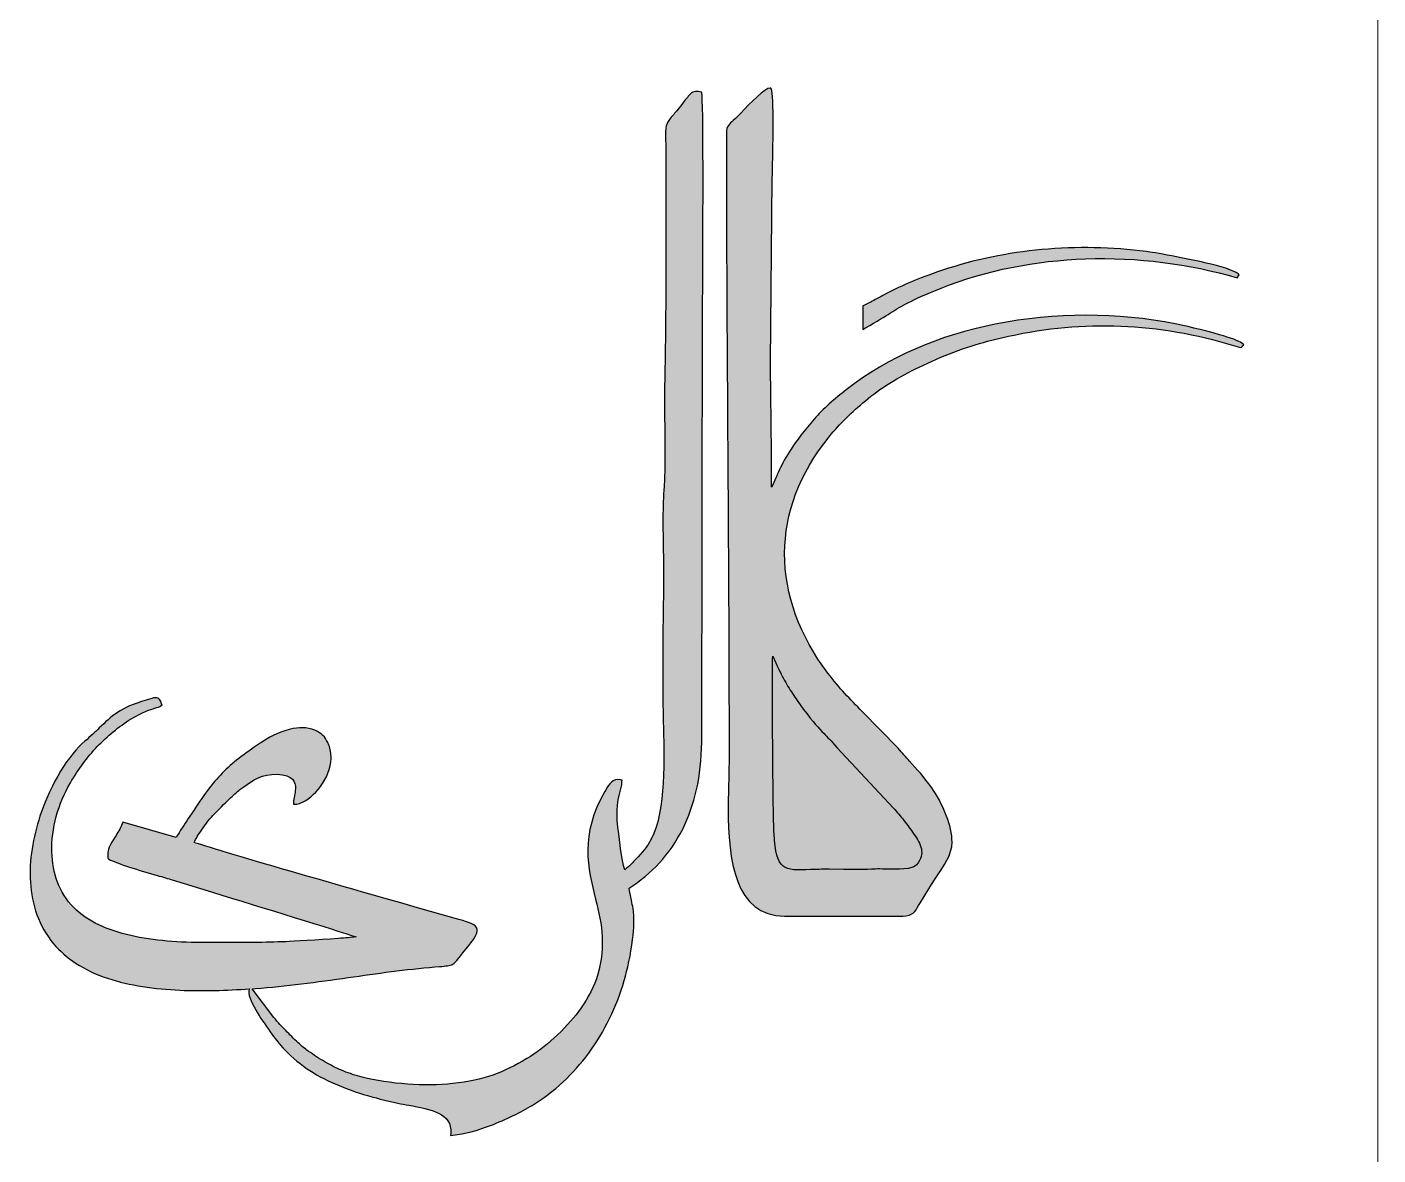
# Model space of a CAD drawing. Header units: millimetres. Extents: x -216.6 to -166.6, y -9 to 71.
# Drawn here: x -194.28 to -166.56, y 7.84 to 31 of the extents above; entities that cross this region are included whole.
import ezdxf

# ---------------------------------------------------------------- set-up
doc = ezdxf.new("R2010")
doc.units = ezdxf.units.MM
doc.header["$MEASUREMENT"] = 0
doc.layers.add('Layer 1', color=7, linetype='Continuous')

msp = doc.modelspace()

# ---------------------------------------------------------------- hatches: boundary and pattern name
at = {"layer": 'Layer 1', "true_color": 0x333333}
h = msp.add_hatch(color=250, dxfattribs=at)
edge = h.paths.add_edge_path()
edge.add_spline(control_points=[(-190.7001, 14.5136), (-190.7632, 14.4233), (-190.8198, 14.3328), (-190.8537, 14.2615), (-190.5329, 14.1387), (-187.4512, 13.2578), (-186.2187, 12.9055), (-186.2187, 12.9055), (-185.5159, 12.706), (-185.5159, 12.706), (-185.2465, 12.6319), (-185.1017, 12.5921), (-185.0564, 12.5118), (-184.9996, 12.4115), (-185.098, 12.29), (-185.3101, 12.0287), (-185.3101, 12.0287), (-185.3363, 11.9964), (-185.3363, 11.9964), (-185.3701, 11.9547), (-185.3972, 11.9191), (-185.4193, 11.8897), (-185.4722, 11.8198), (-185.5006, 11.7823), (-185.5503, 11.7574), (-185.6047, 11.7301), (-185.6733, 11.7245), (-185.82, 11.7129), (-185.82, 11.7129), (-185.9134, 11.7053), (-185.9134, 11.7053), (-186.5085, 11.6553), (-187.1024, 11.5705), (-187.6887, 11.4871), (-188.3346, 11.3951), (-188.9717, 11.3043), (-189.5923, 11.262), (-189.5923, 11.262), (-189.6579, 11.2576), (-189.6579, 11.2576), (-189.6579, 11.2576), (-189.2162, 10.6674), (-189.2162, 10.6674), (-189.1303, 10.5667), (-189.051, 10.4798), (-188.9709, 10.3969), (-188.8906, 10.314), (-188.809, 10.2344), (-188.7189, 10.1484), (-188.6485, 10.0811), (-188.5615, 10.0127), (-188.4674, 9.9466), (-188.3576, 9.8695), (-188.2383, 9.7958), (-188.124, 9.7311), (-188.013, 9.6683), (-187.9008, 9.6134), (-187.7824, 9.5657), (-187.6637, 9.518), (-187.5387, 9.477), (-187.4018, 9.4419), (-187.1303, 9.372), (-186.8063, 9.3226), (-186.4764, 9.2994), (-186.1553, 9.2767), (-185.8289, 9.2788), (-185.5407, 9.3105), (-185.2213, 9.3457), (-184.9616, 9.4022), (-184.7226, 9.4855), (-184.4833, 9.5688), (-184.2635, 9.6795), (-184.024, 9.8227), (-183.8339, 9.9366), (-183.6411, 10.0859), (-183.4645, 10.2471), (-183.2702, 10.4245), (-183.095, 10.6164), (-182.9632, 10.7911), (-182.8119, 10.992), (-182.6846, 11.2119), (-182.5984, 11.4628), (-182.5121, 11.7138), (-182.4662, 11.9967), (-182.477, 12.3242), (-182.4853, 12.5768), (-182.5485, 12.8311), (-182.6139, 13.0944), (-182.7715, 13.7289), (-182.9425, 14.4175), (-182.4223, 15.3052), (-182.4223, 15.3052), (-182.4055, 15.3344), (-182.4055, 15.3344), (-182.34, 15.4488), (-182.2618, 15.5843), (-182.1032, 15.5469), (-182.1032, 15.5469), (-182.0703, 15.5391), (-182.0703, 15.5391), (-182.0703, 15.5391), (-182.0724, 15.5058), (-182.0724, 15.5058), (-182.0775, 15.4227), (-182.0955, 15.3544), (-182.1151, 15.2799), (-182.1542, 15.1317), (-182.2007, 14.9557), (-182.1568, 14.5766), (-182.1568, 14.5766), (-182.156, 14.5692), (-182.156, 14.5692), (-182.1333, 14.3749), (-182.0772, 13.8939), (-182.0148, 13.7002), (-181.9705, 13.7308), (-181.9037, 13.7935), (-181.8335, 13.8659), (-181.7097, 13.9937), (-181.5787, 14.1495), (-181.5335, 14.219), (-181.1788, 14.7668), (-181.203, 15.7892), (-181.2228, 16.6368), (-181.2274, 16.8312), (-181.2318, 17.0165), (-181.2314, 17.1858), (-181.2314, 17.1858), (-181.2317, 17.8224), (-181.2317, 17.8224), (-181.2328, 18.3403), (-181.2338, 18.865), (-181.2211, 19.3718), (-181.2142, 19.6515), (-181.2193, 19.9506), (-181.2244, 20.2515), (-181.2322, 20.7027), (-181.2401, 21.1593), (-181.2076, 21.5643), (-181.188, 21.8079), (-181.1921, 22.3217), (-181.1961, 22.817), (-181.1989, 23.1681), (-181.2016, 23.5107), (-181.1959, 23.7421), (-181.1683, 24.8571), (-181.1715, 26.1847), (-181.1743, 27.3839), (-181.1753, 27.8437), (-181.1739, 28.3039), (-181.1764, 28.7637), (-181.1776, 28.8956), (-181.1781, 28.9546), (-181.1475, 29.0196), (-181.124, 29.0695), (-181.0837, 29.1176), (-181.0114, 29.2035), (-180.9623, 29.2622), (-180.8974, 29.3394), (-180.8136, 29.4461), (-180.8136, 29.4461), (-180.7724, 29.4998), (-180.7724, 29.4998), (-180.7442, 29.5368), (-180.7159, 29.5739), (-180.694, 29.5986), (-180.6605, 29.6361), (-180.6271, 29.659), (-180.5893, 29.6696), (-180.5519, 29.6802), (-180.5121, 29.6782), (-180.4647, 29.6665), (-180.4647, 29.6665), (-180.4431, 29.6611), (-180.4431, 29.6611), (-180.4431, 29.6611), (-180.4364, 29.6401), (-180.4364, 29.6401), (-180.3973, 29.5183), (-180.4099, 26.9912), (-180.416, 25.7872), (-180.416, 25.7872), (-180.4183, 25.2128), (-180.4183, 25.2128), (-180.4183, 25.2128), (-180.4363, 16.3161), (-180.4363, 16.3161), (-180.4414, 15.6128), (-180.583, 15.0211), (-180.8266, 14.535), (-181.0887, 14.0118), (-181.4687, 13.6109), (-181.9239, 13.3237), (-181.9187, 13.2493), (-181.8984, 13.1595), (-181.8789, 13.0729), (-181.866, 13.0155), (-181.8531, 12.9589), (-181.845, 12.9071), (-181.8161, 12.7267), (-181.825, 12.4977), (-181.8535, 12.2649), (-181.8907, 11.9611), (-181.9618, 11.6481), (-182.0253, 11.428), (-182.1812, 10.8878), (-182.4283, 10.3781), (-182.7553, 9.9346), (-183.0705, 9.5069), (-183.461, 9.1393), (-183.9168, 8.8632), (-184.1378, 8.7293), (-184.4483, 8.5726), (-184.772, 8.4504), (-185.0319, 8.3522), (-185.3016, 8.2757), (-185.5424, 8.2501), (-185.5424, 8.2501), (-185.5904, 8.2449), (-185.5904, 8.2449), (-185.5904, 8.2449), (-185.5863, 8.2931), (-185.5863, 8.2931), (-185.5508, 8.7023), (-185.9998, 8.7846), (-186.4488, 8.8666), (-186.5227, 8.88), (-186.5968, 8.8937), (-186.6703, 8.9088), (-186.9174, 8.96), (-187.1517, 9.0192), (-187.3774, 9.0895), (-187.6034, 9.1598), (-187.8219, 9.2416), (-188.0371, 9.3376), (-188.249, 9.4322), (-188.4408, 9.5449), (-188.6108, 9.6692), (-188.7917, 9.8017), (-188.9491, 9.948), (-189.0806, 10.101), (-189.137, 10.1665), (-189.4144, 10.5224), (-189.5868, 10.8215), (-189.6882, 10.9975), (-189.7537, 11.1581), (-189.7213, 11.241), (-189.7213, 11.241), (-189.7163, 11.2539), (-189.7163, 11.2539), (-190.183, 11.2244), (-190.6683, 11.2067), (-191.1439, 11.228), (-191.6631, 11.2512), (-192.1705, 11.321), (-192.6284, 11.4722), (-193.1254, 11.6362), (-193.4853, 11.8831), (-193.7357, 12.1807), (-194.0419, 12.5448), (-194.1836, 12.9839), (-194.2125, 13.4408), (-194.2412, 13.8953), (-194.1583, 14.3678), (-194.0153, 14.8012), (-193.7911, 15.4806), (-193.4169, 16.0671), (-193.0924, 16.34), (-192.9764, 16.4376), (-192.8834, 16.528), (-192.7984, 16.6106), (-192.5509, 16.8509), (-192.3673, 17.0293), (-191.8352, 17.1798), (-191.8352, 17.1798), (-191.7216, 17.2162), (-191.7216, 17.2162), (-191.6248, 17.2448), (-191.5581, 17.2427), (-191.5183, 17.1078), (-191.5183, 17.1078), (-191.5104, 17.0814), (-191.5104, 17.0814), (-191.5104, 17.0814), (-191.5326, 17.0648), (-191.5326, 17.0648), (-191.5611, 17.0434), (-191.6001, 17.032), (-191.6556, 17.0159), (-191.7541, 16.9874), (-191.9105, 16.9418), (-192.1408, 16.798), (-192.4036, 16.6338), (-192.6342, 16.4445), (-192.8396, 16.2273), (-193.0454, 16.0096), (-193.2264, 15.7635), (-193.3893, 15.4862), (-193.6413, 15.0576), (-193.7852, 14.5471), (-193.7717, 14.0654), (-193.7597, 13.6348), (-193.6216, 13.2273), (-193.3221, 12.923), (-193.0397, 12.636), (-192.6262, 12.4562), (-192.1539, 12.3483), (-191.678, 12.2396), (-191.1425, 12.2041), (-190.6207, 12.2054), (-190.6207, 12.2054), (-190.2528, 12.2056), (-190.2528, 12.2056), (-189.8268, 12.2054), (-189.4049, 12.2051), (-188.9714, 12.2233), (-188.8257, 12.2295), (-188.3055, 12.258), (-187.8937, 12.2886), (-187.7511, 12.2993), (-187.6222, 12.3101), (-187.5279, 12.3203), (-187.9742, 12.4714), (-189.4853, 12.9344), (-190.4761, 13.2379), (-190.4761, 13.2379), (-191.3006, 13.4913), (-191.3006, 13.4913), (-191.3811, 13.5165), (-191.4903, 13.5482), (-191.6121, 13.5834), (-191.9681, 13.6863), (-192.4312, 13.8205), (-192.601, 13.9183), (-192.601, 13.9183), (-192.6172, 13.9276), (-192.6172, 13.9276), (-192.6172, 13.9276), (-192.6204, 13.9459), (-192.6204, 13.9459), (-192.6481, 14.103), (-192.5678, 14.2289), (-192.4747, 14.3751), (-192.4236, 14.4551), (-192.368, 14.5424), (-192.3265, 14.6428), (-192.3265, 14.6428), (-192.3128, 14.6757), (-192.3128, 14.6757), (-192.3128, 14.6757), (-191.2226, 14.3603), (-191.2226, 14.3603), (-191.1394, 14.4954), (-191.0548, 14.6235), (-190.9715, 14.7497), (-190.9715, 14.7497), (-190.8614, 14.9172), (-190.8614, 14.9172), (-190.6284, 15.2755), (-190.4468, 15.5145), (-190.2352, 15.7227), (-190.0234, 15.9309), (-189.7825, 16.1076), (-189.43, 16.3409), (-189.2756, 16.4431), (-189.0485, 16.5545), (-188.8194, 16.5962), (-188.6448, 16.6279), (-188.4681, 16.6194), (-188.3192, 16.537), (-188.2581, 16.5032), (-188.215, 16.4703), (-188.1795, 16.427), (-188.1447, 16.3844), (-188.1183, 16.3325), (-188.0897, 16.2598), (-188.0546, 16.1703), (-188.04, 16.0791), (-188.0413, 15.9892), (-188.0447, 15.7769), (-188.1375, 15.5709), (-188.2598, 15.407), (-188.3821, 15.2431), (-188.5357, 15.119), (-188.6594, 15.0705), (-188.6997, 15.0546), (-188.7381, 15.0464), (-188.7717, 15.0468), (-188.7717, 15.0468), (-188.8102, 15.0474), (-188.8102, 15.0474), (-188.8102, 15.0474), (-188.8111, 15.0858), (-188.8111, 15.0858), (-188.8118, 15.124), (-188.8033, 15.1695), (-188.7941, 15.2189), (-188.7854, 15.2653), (-188.7758, 15.3161), (-188.7734, 15.3649), (-188.7664, 15.5041), (-188.8212, 15.6416), (-189.15, 15.6581), (-189.4546, 15.6736), (-189.6519, 15.5318), (-189.8314, 15.4026), (-189.8314, 15.4026), (-189.8946, 15.3574), (-189.8946, 15.3574), (-189.9411, 15.3247), (-190.0203, 15.2539), (-190.1058, 15.1731), (-190.2298, 15.056), (-190.3656, 14.9192), (-190.4388, 14.8428), (-190.5061, 14.7721), (-190.6096, 14.6433), (-190.7001, 14.5136)], knot_values=[0, 0, 0, 0, 0.0071942, 0.0071942, 0.0071942, 0.0143885, 0.0143885, 0.0143885, 0.0215827, 0.0215827, 0.0215827, 0.028777, 0.028777, 0.028777, 0.0359712, 0.0359712, 0.0359712, 0.0431655, 0.0431655, 0.0431655, 0.0503597, 0.0503597, 0.0503597, 0.057554, 0.057554, 0.057554, 0.0647482, 0.0647482, 0.0647482, 0.0719424, 0.0719424, 0.0719424, 0.0791367, 0.0791367, 0.0791367, 0.0863309, 0.0863309, 0.0863309, 0.0935252, 0.0935252, 0.0935252, 0.1007194, 0.1007194, 0.1007194, 0.1079137, 0.1079137, 0.1079137, 0.1151079, 0.1151079, 0.1151079, 0.1223022, 0.1223022, 0.1223022, 0.1294964, 0.1294964, 0.1294964, 0.1366906, 0.1366906, 0.1366906, 0.1438849, 0.1438849, 0.1438849, 0.1510791, 0.1510791, 0.1510791, 0.1582734, 0.1582734, 0.1582734, 0.1654676, 0.1654676, 0.1654676, 0.1726619, 0.1726619, 0.1726619, 0.1798561, 0.1798561, 0.1798561, 0.1870504, 0.1870504, 0.1870504, 0.1942446, 0.1942446, 0.1942446, 0.2014388, 0.2014388, 0.2014388, 0.2086331, 0.2086331, 0.2086331, 0.2158273, 0.2158273, 0.2158273, 0.2230216, 0.2230216, 0.2230216, 0.2302158, 0.2302158, 0.2302158, 0.2374101, 0.2374101, 0.2374101, 0.2446043, 0.2446043, 0.2446043, 0.2517986, 0.2517986, 0.2517986, 0.2589928, 0.2589928, 0.2589928, 0.2661871, 0.2661871, 0.2661871, 0.2733813, 0.2733813, 0.2733813, 0.2805755, 0.2805755, 0.2805755, 0.2877698, 0.2877698, 0.2877698, 0.294964, 0.294964, 0.294964, 0.3021583, 0.3021583, 0.3021583, 0.3093525, 0.3093525, 0.3093525, 0.3165468, 0.3165468, 0.3165468, 0.323741, 0.323741, 0.323741, 0.3309353, 0.3309353, 0.3309353, 0.3381295, 0.3381295, 0.3381295, 0.3453237, 0.3453237, 0.3453237, 0.352518, 0.352518, 0.352518, 0.3597122, 0.3597122, 0.3597122, 0.3669065, 0.3669065, 0.3669065, 0.3741007, 0.3741007, 0.3741007, 0.381295, 0.381295, 0.381295, 0.3884892, 0.3884892, 0.3884892, 0.3956835, 0.3956835, 0.3956835, 0.4028777, 0.4028777, 0.4028777, 0.4100719, 0.4100719, 0.4100719, 0.4172662, 0.4172662, 0.4172662, 0.4244604, 0.4244604, 0.4244604, 0.4316547, 0.4316547, 0.4316547, 0.4388489, 0.4388489, 0.4388489, 0.4460432, 0.4460432, 0.4460432, 0.4532374, 0.4532374, 0.4532374, 0.4604317, 0.4604317, 0.4604317, 0.4676259, 0.4676259, 0.4676259, 0.4748201, 0.4748201, 0.4748201, 0.4820144, 0.4820144, 0.4820144, 0.4892086, 0.4892086, 0.4892086, 0.4964029, 0.4964029, 0.4964029, 0.5035971, 0.5035971, 0.5035971, 0.5107914, 0.5107914, 0.5107914, 0.5179856, 0.5179856, 0.5179856, 0.5251799, 0.5251799, 0.5251799, 0.5323741, 0.5323741, 0.5323741, 0.5395683, 0.5395683, 0.5395683, 0.5467626, 0.5467626, 0.5467626, 0.5539568, 0.5539568, 0.5539568, 0.5611511, 0.5611511, 0.5611511, 0.5683453, 0.5683453, 0.5683453, 0.5755396, 0.5755396, 0.5755396, 0.5827338, 0.5827338, 0.5827338, 0.5899281, 0.5899281, 0.5899281, 0.5971223, 0.5971223, 0.5971223, 0.6043165, 0.6043165, 0.6043165, 0.6115108, 0.6115108, 0.6115108, 0.618705, 0.618705, 0.618705, 0.6258993, 0.6258993, 0.6258993, 0.6330935, 0.6330935, 0.6330935, 0.6402878, 0.6402878, 0.6402878, 0.647482, 0.647482, 0.647482, 0.6546763, 0.6546763, 0.6546763, 0.6618705, 0.6618705, 0.6618705, 0.6690647, 0.6690647, 0.6690647, 0.676259, 0.676259, 0.676259, 0.6834532, 0.6834532, 0.6834532, 0.6906475, 0.6906475, 0.6906475, 0.6978417, 0.6978417, 0.6978417, 0.705036, 0.705036, 0.705036, 0.7122302, 0.7122302, 0.7122302, 0.7194245, 0.7194245, 0.7194245, 0.7266187, 0.7266187, 0.7266187, 0.7338129, 0.7338129, 0.7338129, 0.7410072, 0.7410072, 0.7410072, 0.7482014, 0.7482014, 0.7482014, 0.7553957, 0.7553957, 0.7553957, 0.7625899, 0.7625899, 0.7625899, 0.7697842, 0.7697842, 0.7697842, 0.7769784, 0.7769784, 0.7769784, 0.7841727, 0.7841727, 0.7841727, 0.7913669, 0.7913669, 0.7913669, 0.7985612, 0.7985612, 0.7985612, 0.8057554, 0.8057554, 0.8057554, 0.8129496, 0.8129496, 0.8129496, 0.8201439, 0.8201439, 0.8201439, 0.8273381, 0.8273381, 0.8273381, 0.8345324, 0.8345324, 0.8345324, 0.8417266, 0.8417266, 0.8417266, 0.8489209, 0.8489209, 0.8489209, 0.8561151, 0.8561151, 0.8561151, 0.8633094, 0.8633094, 0.8633094, 0.8705036, 0.8705036, 0.8705036, 0.8776978, 0.8776978, 0.8776978, 0.8848921, 0.8848921, 0.8848921, 0.8920863, 0.8920863, 0.8920863, 0.8992806, 0.8992806, 0.8992806, 0.9064748, 0.9064748, 0.9064748, 0.9136691, 0.9136691, 0.9136691, 0.9208633, 0.9208633, 0.9208633, 0.9280576, 0.9280576, 0.9280576, 0.9352518, 0.9352518, 0.9352518, 0.942446, 0.942446, 0.942446, 0.9496403, 0.9496403, 0.9496403, 0.9568345, 0.9568345, 0.9568345, 0.9640288, 0.9640288, 0.9640288, 0.971223, 0.971223, 0.971223, 0.9784173, 0.9784173, 0.9784173, 0.9856115, 0.9856115, 0.9856115, 0.9928058, 0.9928058, 0.9928058, 1, 1, 1, 1], degree=3, periodic=1)
h = msp.add_hatch(color=250, dxfattribs=at)
edge = h.paths.add_edge_path()
edge.add_spline(control_points=[(-179.9024, 22.4026), (-179.9163, 24.5547), (-179.9303, 26.7071), (-179.9303, 28.8248), (-179.9303, 28.9585), (-179.8635, 29.0159), (-179.7927, 29.0769), (-179.7927, 29.0769), (-179.7446, 29.1203), (-179.7446, 29.1203), (-179.7446, 29.1203), (-179.6357, 29.2319), (-179.6357, 29.2319), (-179.4427, 29.4316), (-179.1293, 29.7559), (-179.0346, 29.7426), (-179.0346, 29.7426), (-179.0145, 29.7398), (-179.0145, 29.7398), (-179.0145, 29.7398), (-179.005, 29.7219), (-179.005, 29.7219), (-178.9486, 29.6166), (-178.9745, 28.4455), (-178.9843, 27.9967), (-178.9843, 27.9967), (-178.9871, 27.8655), (-178.9871, 27.8655), (-178.9871, 27.8655), (-179.024, 24.1201), (-179.024, 24.1201), (-179.0236, 23.8255), (-179.0191, 23.5279), (-179.0149, 23.2297), (-179.0103, 22.9066), (-179.0056, 22.5823), (-179.0056, 22.2695), (-179.0056, 22.2695), (-179.003, 21.5536), (-179.003, 21.5536), (-178.9707, 21.6177), (-178.9432, 21.6806), (-178.9145, 21.7466), (-178.8223, 21.9579), (-178.716, 22.2012), (-178.3998, 22.6167), (-178.3998, 22.6167), (-178.1264, 22.9475), (-178.1264, 22.9475), (-178.043, 23.0511), (-177.935, 23.1575), (-177.8199, 23.2601), (-177.7061, 23.3616), (-177.5831, 23.4612), (-177.4695, 23.5511), (-176.6147, 24.2283), (-175.5447, 24.6714), (-174.4113, 24.8985), (-173.192, 25.1428), (-171.8981, 25.1376), (-170.7183, 24.9056), (-170.5695, 24.8763), (-170.1465, 24.7776), (-169.809, 24.6803), (-169.5912, 24.6175), (-169.4073, 24.5538), (-169.3516, 24.5075), (-169.3516, 24.5075), (-169.3089, 24.4721), (-169.3089, 24.4721), (-169.3089, 24.4721), (-169.3462, 24.4492), (-169.3462, 24.4492), (-169.3532, 24.413), (-169.3684, 24.4057), (-169.5207, 24.458), (-169.5207, 24.458), (-169.9511, 24.5827), (-169.9511, 24.5827), (-170.7305, 24.7789), (-171.4976, 24.8726), (-172.2639, 24.866), (-173.03, 24.8593), (-173.7962, 24.7519), (-174.5736, 24.5461), (-175.0043, 24.4321), (-175.5056, 24.2443), (-175.9724, 24.0169), (-176.3956, 23.8107), (-176.7905, 23.5721), (-177.0779, 23.327), (-177.2162, 23.2091), (-177.3462, 23.0926), (-177.4694, 22.9716), (-177.5921, 22.8508), (-177.7089, 22.7246), (-177.8209, 22.5862), (-178.4406, 21.8215), (-178.7294, 21.0051), (-178.7338, 20.1981), (-178.7384, 19.3436), (-178.4243, 18.4977), (-177.8466, 17.7333), (-177.7309, 17.5803), (-177.6156, 17.4456), (-177.4994, 17.3192), (-177.3822, 17.1916), (-177.264, 17.0723), (-177.143, 16.9506), (-177.143, 16.9506), (-176.4028, 16.192), (-176.4028, 16.192), (-176.3239, 16.098), (-176.2476, 16.014), (-176.1715, 15.9301), (-176.0248, 15.7682), (-175.8775, 15.6059), (-175.7165, 15.3799), (-175.6194, 15.2435), (-175.4972, 15.0294), (-175.4103, 14.7987), (-175.3442, 14.6227), (-175.298, 14.436), (-175.298, 14.2648), (-175.298, 14.0197), (-175.4706, 13.767), (-175.6167, 13.5531), (-175.6531, 13.4996), (-175.688, 13.4486), (-175.7183, 13.4002), (-175.7183, 13.4002), (-175.9496, 13.0298), (-175.9496, 13.0298), (-175.9496, 13.0298), (-175.9876, 12.9629), (-175.9876, 12.9629), (-176.0532, 12.8432), (-176.1054, 12.7481), (-176.3072, 12.7481), (-176.3072, 12.7481), (-178.7364, 12.7481), (-178.7364, 12.7481), (-179.7563, 12.7481), (-179.8917, 13.9003), (-179.8917, 14.9551), (-179.8917, 15.1503), (-179.8868, 15.3479), (-179.8823, 15.5328), (-179.8784, 15.692), (-179.8747, 15.842), (-179.8747, 15.9818), (-179.8747, 18.1309), (-179.8886, 20.2668), (-179.9024, 22.4026)], knot_values=[0, 0, 0, 0, 0.0196078, 0.0196078, 0.0196078, 0.0392157, 0.0392157, 0.0392157, 0.0588235, 0.0588235, 0.0588235, 0.0784314, 0.0784314, 0.0784314, 0.0980392, 0.0980392, 0.0980392, 0.1176471, 0.1176471, 0.1176471, 0.1372549, 0.1372549, 0.1372549, 0.1568627, 0.1568627, 0.1568627, 0.1764706, 0.1764706, 0.1764706, 0.1960784, 0.1960784, 0.1960784, 0.2156863, 0.2156863, 0.2156863, 0.2352941, 0.2352941, 0.2352941, 0.254902, 0.254902, 0.254902, 0.2745098, 0.2745098, 0.2745098, 0.2941176, 0.2941176, 0.2941176, 0.3137255, 0.3137255, 0.3137255, 0.3333333, 0.3333333, 0.3333333, 0.3529412, 0.3529412, 0.3529412, 0.372549, 0.372549, 0.372549, 0.3921569, 0.3921569, 0.3921569, 0.4117647, 0.4117647, 0.4117647, 0.4313725, 0.4313725, 0.4313725, 0.4509804, 0.4509804, 0.4509804, 0.4705882, 0.4705882, 0.4705882, 0.4901961, 0.4901961, 0.4901961, 0.5098039, 0.5098039, 0.5098039, 0.5294118, 0.5294118, 0.5294118, 0.5490196, 0.5490196, 0.5490196, 0.5686275, 0.5686275, 0.5686275, 0.5882353, 0.5882353, 0.5882353, 0.6078431, 0.6078431, 0.6078431, 0.627451, 0.627451, 0.627451, 0.6470588, 0.6470588, 0.6470588, 0.6666667, 0.6666667, 0.6666667, 0.6862745, 0.6862745, 0.6862745, 0.7058824, 0.7058824, 0.7058824, 0.7254902, 0.7254902, 0.7254902, 0.745098, 0.745098, 0.745098, 0.7647059, 0.7647059, 0.7647059, 0.7843137, 0.7843137, 0.7843137, 0.8039216, 0.8039216, 0.8039216, 0.8235294, 0.8235294, 0.8235294, 0.8431373, 0.8431373, 0.8431373, 0.8627451, 0.8627451, 0.8627451, 0.8823529, 0.8823529, 0.8823529, 0.9019608, 0.9019608, 0.9019608, 0.9215686, 0.9215686, 0.9215686, 0.9411765, 0.9411765, 0.9411765, 0.9607843, 0.9607843, 0.9607843, 0.9803922, 0.9803922, 0.9803922, 1, 1, 1, 1], degree=3, periodic=1)
h = msp.add_hatch(color=250, dxfattribs=at)
edge = h.paths.add_edge_path()
edge.add_spline(control_points=[(-177.1313, 24.8592), (-177.1313, 24.8592), (-177.1324, 25.2727), (-177.1324, 25.2727), (-177.1324, 25.2727), (-177.1075, 25.2829), (-177.1075, 25.2829), (-177.0411, 25.3094), (-176.9574, 25.3567), (-176.8756, 25.4029), (-176.8212, 25.4336), (-176.7673, 25.4642), (-176.7196, 25.4881), (-176.4685, 25.6144), (-176.305, 25.6955), (-176.1333, 25.7687), (-175.9613, 25.842), (-175.7796, 25.9083), (-175.4919, 26.0048), (-174.8364, 26.225), (-174.1505, 26.3646), (-173.4569, 26.4281), (-172.7413, 26.4938), (-172.017, 26.4789), (-171.3089, 26.389), (-171.1856, 26.3735), (-170.494, 26.2548), (-169.9839, 26.129), (-169.686, 26.0554), (-169.446, 25.9764), (-169.4036, 25.9073), (-169.4036, 25.9073), (-169.4487, 25.8485), (-169.4487, 25.8485), (-170.4272, 26.1391), (-171.4961, 26.2755), (-172.5605, 26.2383), (-173.5797, 26.2025), (-174.5955, 26.0074), (-175.5239, 25.6357), (-176.1674, 25.3781), (-176.3159, 25.2844), (-176.5617, 25.1292), (-176.6846, 25.0515), (-176.8319, 24.9585), (-177.0722, 24.8245), (-177.0722, 24.8245), (-177.1311, 24.7916), (-177.1311, 24.7916), (-177.1311, 24.7916), (-177.1313, 24.8592), (-177.1313, 24.8592)], knot_values=[0, 0, 0, 0, 0.0588235, 0.0588235, 0.0588235, 0.1176471, 0.1176471, 0.1176471, 0.1764706, 0.1764706, 0.1764706, 0.2352941, 0.2352941, 0.2352941, 0.2941176, 0.2941176, 0.2941176, 0.3529412, 0.3529412, 0.3529412, 0.4117647, 0.4117647, 0.4117647, 0.4705882, 0.4705882, 0.4705882, 0.5294118, 0.5294118, 0.5294118, 0.5882353, 0.5882353, 0.5882353, 0.6470588, 0.6470588, 0.6470588, 0.7058824, 0.7058824, 0.7058824, 0.7647059, 0.7647059, 0.7647059, 0.8235294, 0.8235294, 0.8235294, 0.8823529, 0.8823529, 0.8823529, 0.9411765, 0.9411765, 0.9411765, 1, 1, 1, 1], degree=3, periodic=1)
h = msp.add_hatch(color=250, dxfattribs=at)
edge = h.paths.add_edge_path()
edge.add_spline(control_points=[(-178.9144, 17.9446), (-178.9144, 17.9446), (-178.9795, 18.0856), (-178.9795, 18.0856), (-178.9848, 17.7774), (-178.9843, 17.1319), (-178.9805, 16.4666), (-178.9754, 15.5688), (-178.9639, 14.6333), (-178.9525, 14.4387), (-178.9078, 13.6748), (-178.7526, 13.6807), (-178.201, 13.7018), (-178.0896, 13.706), (-177.9627, 13.7109), (-177.8221, 13.7109), (-177.8221, 13.7109), (-177.5295, 13.7078), (-177.5295, 13.7078), (-177.3077, 13.7044), (-177.0779, 13.7009), (-176.8728, 13.7137), (-176.8208, 13.7169), (-176.7469, 13.715), (-176.6636, 13.7127), (-176.4272, 13.7064), (-176.1085, 13.6977), (-176.026, 13.8001), (-175.9295, 13.9198), (-175.9084, 14.0265), (-175.9278, 14.1266), (-175.948, 14.2302), (-176.0119, 14.3312), (-176.0814, 14.4328), (-176.15, 14.5328), (-176.2165, 14.6235), (-176.2848, 14.7102), (-176.353, 14.7969), (-176.4236, 14.8799), (-176.5001, 14.9652), (-176.5001, 14.9652), (-177.6631, 16.2117), (-177.6631, 16.2117), (-177.7813, 16.3464), (-177.8587, 16.4257), (-177.9262, 16.4948), (-178.0438, 16.6153), (-178.1328, 16.7064), (-178.3513, 16.999), (-178.4178, 17.088), (-178.4835, 17.1805), (-178.548, 17.2775), (-178.6118, 17.3736), (-178.6744, 17.4744), (-178.735, 17.5807), (-178.8021, 17.6985), (-178.8585, 17.8222), (-178.9144, 17.9446)], knot_values=[0, 0, 0, 0, 0.0526316, 0.0526316, 0.0526316, 0.1052632, 0.1052632, 0.1052632, 0.1578947, 0.1578947, 0.1578947, 0.2105263, 0.2105263, 0.2105263, 0.2631579, 0.2631579, 0.2631579, 0.3157895, 0.3157895, 0.3157895, 0.3684211, 0.3684211, 0.3684211, 0.4210526, 0.4210526, 0.4210526, 0.4736842, 0.4736842, 0.4736842, 0.5263158, 0.5263158, 0.5263158, 0.5789474, 0.5789474, 0.5789474, 0.6315789, 0.6315789, 0.6315789, 0.6842105, 0.6842105, 0.6842105, 0.7368421, 0.7368421, 0.7368421, 0.7894737, 0.7894737, 0.7894737, 0.8421053, 0.8421053, 0.8421053, 0.8947368, 0.8947368, 0.8947368, 0.9473684, 0.9473684, 0.9473684, 1, 1, 1, 1], degree=3, periodic=1)

# ---------------------------------------------------------------- linework, layer by layer
at = {"layer": 'Layer 1', "color": 250, "lineweight": 18}
msp.add_open_spline([(-213.5582, 70.9972), (-213.5582, 70.9972), (-169.5582, 70.9972), (-169.5582, 70.9972), (-167.9082, 70.9972), (-166.5582, 69.6472), (-166.5582, 67.9972), (-166.5582, 67.9972), (-166.5582, -6.0028), (-166.5582, -6.0028), (-166.5582, -7.6528), (-167.9082, -9.0028), (-169.5582, -9.0028), (-169.5582, -9.0028), (-213.5582, -9.0028), (-213.5582, -9.0028), (-215.2082, -9.0028), (-216.5582, -7.6528), (-216.5582, -6.0028), (-216.5582, -6.0028), (-216.5582, 67.9972), (-216.5582, 67.9972), (-216.5582, 69.6472), (-215.2082, 70.9972), (-213.5582, 70.9972)], degree=3, knots=[0, 0, 0, 0, 0.125, 0.125, 0.125, 0.25, 0.25, 0.25, 0.375, 0.375, 0.375, 0.5, 0.5, 0.5, 0.625, 0.625, 0.625, 0.75, 0.75, 0.75, 0.875, 0.875, 0.875, 1, 1, 1, 1], dxfattribs=at)
at = {"layer": 'Layer 1', "color": 250}
for points, knots in [([(-190.7001, 14.5136), (-190.7632, 14.4233), (-190.8198, 14.3328), (-190.8537, 14.2615), (-190.5329, 14.1387), (-187.4512, 13.2578), (-186.2187, 12.9055), (-186.2187, 12.9055), (-185.5159, 12.706), (-185.5159, 12.706), (-185.2465, 12.6319), (-185.1017, 12.5921), (-185.0564, 12.5118), (-184.9996, 12.4115), (-185.098, 12.29), (-185.3101, 12.0287), (-185.3101, 12.0287), (-185.3363, 11.9964), (-185.3363, 11.9964), (-185.3701, 11.9547), (-185.3972, 11.9191), (-185.4193, 11.8897), (-185.4722, 11.8198), (-185.5006, 11.7823), (-185.5503, 11.7574), (-185.6047, 11.7301), (-185.6733, 11.7245), (-185.82, 11.7129), (-185.82, 11.7129), (-185.9134, 11.7053), (-185.9134, 11.7053), (-186.5085, 11.6553), (-187.1024, 11.5705), (-187.6887, 11.4871), (-188.3346, 11.3951), (-188.9717, 11.3043), (-189.5923, 11.262), (-189.5923, 11.262), (-189.6579, 11.2576), (-189.6579, 11.2576), (-189.6579, 11.2576), (-189.2162, 10.6674), (-189.2162, 10.6674), (-189.1303, 10.5667), (-189.051, 10.4798), (-188.9709, 10.3969), (-188.8906, 10.314), (-188.809, 10.2344), (-188.7189, 10.1484), (-188.6485, 10.0811), (-188.5615, 10.0127), (-188.4674, 9.9466), (-188.3576, 9.8695), (-188.2383, 9.7958), (-188.124, 9.7311), (-188.013, 9.6683), (-187.9008, 9.6134), (-187.7824, 9.5657), (-187.6637, 9.518), (-187.5387, 9.477), (-187.4018, 9.4419), (-187.1303, 9.372), (-186.8063, 9.3226), (-186.4764, 9.2994), (-186.1553, 9.2767), (-185.8289, 9.2788), (-185.5407, 9.3105), (-185.2213, 9.3457), (-184.9616, 9.4022), (-184.7226, 9.4855), (-184.4833, 9.5688), (-184.2635, 9.6795), (-184.024, 9.8227), (-183.8339, 9.9366), (-183.6411, 10.0859), (-183.4645, 10.2471), (-183.2702, 10.4245), (-183.095, 10.6164), (-182.9632, 10.7911), (-182.8119, 10.992), (-182.6846, 11.2119), (-182.5984, 11.4628), (-182.5121, 11.7138), (-182.4662, 11.9967), (-182.477, 12.3242), (-182.4853, 12.5768), (-182.5485, 12.8311), (-182.6139, 13.0944), (-182.7715, 13.7289), (-182.9425, 14.4175), (-182.4223, 15.3052), (-182.4223, 15.3052), (-182.4055, 15.3344), (-182.4055, 15.3344), (-182.34, 15.4488), (-182.2618, 15.5843), (-182.1032, 15.5469), (-182.1032, 15.5469), (-182.0703, 15.5391), (-182.0703, 15.5391), (-182.0703, 15.5391), (-182.0724, 15.5058), (-182.0724, 15.5058), (-182.0775, 15.4227), (-182.0955, 15.3544), (-182.1151, 15.2799), (-182.1542, 15.1317), (-182.2007, 14.9557), (-182.1568, 14.5766), (-182.1568, 14.5766), (-182.156, 14.5692), (-182.156, 14.5692), (-182.1333, 14.3749), (-182.0772, 13.8939), (-182.0148, 13.7002), (-181.9705, 13.7308), (-181.9037, 13.7935), (-181.8335, 13.8659), (-181.7097, 13.9937), (-181.5787, 14.1495), (-181.5335, 14.219), (-181.1788, 14.7668), (-181.203, 15.7892), (-181.2228, 16.6368), (-181.2274, 16.8312), (-181.2318, 17.0165), (-181.2314, 17.1858), (-181.2314, 17.1858), (-181.2317, 17.8224), (-181.2317, 17.8224), (-181.2328, 18.3403), (-181.2338, 18.865), (-181.2211, 19.3718), (-181.2142, 19.6515), (-181.2193, 19.9506), (-181.2244, 20.2515), (-181.2322, 20.7027), (-181.2401, 21.1593), (-181.2076, 21.5643), (-181.188, 21.8079), (-181.1921, 22.3217), (-181.1961, 22.817), (-181.1989, 23.1681), (-181.2016, 23.5107), (-181.1959, 23.7421), (-181.1683, 24.8571), (-181.1715, 26.1847), (-181.1743, 27.3839), (-181.1753, 27.8437), (-181.1739, 28.3039), (-181.1764, 28.7637), (-181.1776, 28.8956), (-181.1781, 28.9546), (-181.1475, 29.0196), (-181.124, 29.0695), (-181.0837, 29.1176), (-181.0114, 29.2035), (-180.9623, 29.2622), (-180.8974, 29.3394), (-180.8136, 29.4461), (-180.8136, 29.4461), (-180.7724, 29.4998), (-180.7724, 29.4998), (-180.7442, 29.5368), (-180.7159, 29.5739), (-180.694, 29.5986), (-180.6605, 29.6361), (-180.6271, 29.659), (-180.5893, 29.6696), (-180.5519, 29.6802), (-180.5121, 29.6782), (-180.4647, 29.6665), (-180.4647, 29.6665), (-180.4431, 29.6611), (-180.4431, 29.6611), (-180.4431, 29.6611), (-180.4364, 29.6401), (-180.4364, 29.6401), (-180.3973, 29.5183), (-180.4099, 26.9912), (-180.416, 25.7872), (-180.416, 25.7872), (-180.4183, 25.2128), (-180.4183, 25.2128), (-180.4183, 25.2128), (-180.4363, 16.3161), (-180.4363, 16.3161), (-180.4414, 15.6128), (-180.583, 15.0211), (-180.8266, 14.535), (-181.0887, 14.0118), (-181.4687, 13.6109), (-181.9239, 13.3237), (-181.9187, 13.2493), (-181.8984, 13.1595), (-181.8789, 13.0729), (-181.866, 13.0155), (-181.8531, 12.9589), (-181.845, 12.9071), (-181.8161, 12.7267), (-181.825, 12.4977), (-181.8535, 12.2649), (-181.8907, 11.9611), (-181.9618, 11.6481), (-182.0253, 11.428), (-182.1812, 10.8878), (-182.4283, 10.3781), (-182.7553, 9.9346), (-183.0705, 9.5069), (-183.461, 9.1393), (-183.9168, 8.8632), (-184.1378, 8.7293), (-184.4483, 8.5726), (-184.772, 8.4504), (-185.0319, 8.3522), (-185.3016, 8.2757), (-185.5424, 8.2501), (-185.5424, 8.2501), (-185.5904, 8.2449), (-185.5904, 8.2449), (-185.5904, 8.2449), (-185.5863, 8.2931), (-185.5863, 8.2931), (-185.5508, 8.7023), (-185.9998, 8.7846), (-186.4488, 8.8666), (-186.5227, 8.88), (-186.5968, 8.8937), (-186.6703, 8.9088), (-186.9174, 8.96), (-187.1517, 9.0192), (-187.3774, 9.0895), (-187.6034, 9.1598), (-187.8219, 9.2416), (-188.0371, 9.3376), (-188.249, 9.4322), (-188.4408, 9.5449), (-188.6108, 9.6692), (-188.7917, 9.8017), (-188.9491, 9.948), (-189.0806, 10.101), (-189.137, 10.1665), (-189.4144, 10.5224), (-189.5868, 10.8215), (-189.6882, 10.9975), (-189.7537, 11.1581), (-189.7213, 11.241), (-189.7213, 11.241), (-189.7163, 11.2539), (-189.7163, 11.2539), (-190.183, 11.2244), (-190.6683, 11.2067), (-191.1439, 11.228), (-191.6631, 11.2512), (-192.1705, 11.321), (-192.6284, 11.4722), (-193.1254, 11.6362), (-193.4853, 11.8831), (-193.7357, 12.1807), (-194.0419, 12.5448), (-194.1836, 12.9839), (-194.2125, 13.4408), (-194.2412, 13.8953), (-194.1583, 14.3678), (-194.0153, 14.8012), (-193.7911, 15.4806), (-193.4169, 16.0671), (-193.0924, 16.34), (-192.9764, 16.4376), (-192.8834, 16.528), (-192.7984, 16.6106), (-192.5509, 16.8509), (-192.3673, 17.0293), (-191.8352, 17.1798), (-191.8352, 17.1798), (-191.7216, 17.2162), (-191.7216, 17.2162), (-191.6248, 17.2448), (-191.5581, 17.2427), (-191.5183, 17.1078), (-191.5183, 17.1078), (-191.5104, 17.0814), (-191.5104, 17.0814), (-191.5104, 17.0814), (-191.5326, 17.0648), (-191.5326, 17.0648), (-191.5611, 17.0434), (-191.6001, 17.032), (-191.6556, 17.0159), (-191.7541, 16.9874), (-191.9105, 16.9418), (-192.1408, 16.798), (-192.4036, 16.6338), (-192.6342, 16.4445), (-192.8396, 16.2273), (-193.0454, 16.0096), (-193.2264, 15.7635), (-193.3893, 15.4862), (-193.6413, 15.0576), (-193.7852, 14.5471), (-193.7717, 14.0654), (-193.7597, 13.6348), (-193.6216, 13.2273), (-193.3221, 12.923), (-193.0397, 12.636), (-192.6262, 12.4562), (-192.1539, 12.3483), (-191.678, 12.2396), (-191.1425, 12.2041), (-190.6207, 12.2054), (-190.6207, 12.2054), (-190.2528, 12.2056), (-190.2528, 12.2056), (-189.8268, 12.2054), (-189.4049, 12.2051), (-188.9714, 12.2233), (-188.8257, 12.2295), (-188.3055, 12.258), (-187.8937, 12.2886), (-187.7511, 12.2993), (-187.6222, 12.3101), (-187.5279, 12.3203), (-187.9742, 12.4714), (-189.4853, 12.9344), (-190.4761, 13.2379), (-190.4761, 13.2379), (-191.3006, 13.4913), (-191.3006, 13.4913), (-191.3811, 13.5165), (-191.4903, 13.5482), (-191.6121, 13.5834), (-191.9681, 13.6863), (-192.4312, 13.8205), (-192.601, 13.9183), (-192.601, 13.9183), (-192.6172, 13.9276), (-192.6172, 13.9276), (-192.6172, 13.9276), (-192.6204, 13.9459), (-192.6204, 13.9459), (-192.6481, 14.103), (-192.5678, 14.2289), (-192.4747, 14.3751), (-192.4236, 14.4551), (-192.368, 14.5424), (-192.3265, 14.6428), (-192.3265, 14.6428), (-192.3128, 14.6757), (-192.3128, 14.6757), (-192.3128, 14.6757), (-191.2226, 14.3603), (-191.2226, 14.3603), (-191.1394, 14.4954), (-191.0548, 14.6235), (-190.9715, 14.7497), (-190.9715, 14.7497), (-190.8614, 14.9172), (-190.8614, 14.9172), (-190.6284, 15.2755), (-190.4468, 15.5145), (-190.2352, 15.7227), (-190.0234, 15.9309), (-189.7825, 16.1076), (-189.43, 16.3409), (-189.2756, 16.4431), (-189.0485, 16.5545), (-188.8194, 16.5962), (-188.6448, 16.6279), (-188.4681, 16.6194), (-188.3192, 16.537), (-188.2581, 16.5032), (-188.215, 16.4703), (-188.1795, 16.427), (-188.1447, 16.3844), (-188.1183, 16.3325), (-188.0897, 16.2598), (-188.0546, 16.1703), (-188.04, 16.0791), (-188.0413, 15.9892), (-188.0447, 15.7769), (-188.1375, 15.5709), (-188.2598, 15.407), (-188.3821, 15.2431), (-188.5357, 15.119), (-188.6594, 15.0705), (-188.6997, 15.0546), (-188.7381, 15.0464), (-188.7717, 15.0468), (-188.7717, 15.0468), (-188.8102, 15.0474), (-188.8102, 15.0474), (-188.8102, 15.0474), (-188.8111, 15.0858), (-188.8111, 15.0858), (-188.8118, 15.124), (-188.8033, 15.1695), (-188.7941, 15.2189), (-188.7854, 15.2653), (-188.7758, 15.3161), (-188.7734, 15.3649), (-188.7664, 15.5041), (-188.8212, 15.6416), (-189.15, 15.6581), (-189.4546, 15.6736), (-189.6519, 15.5318), (-189.8314, 15.4026), (-189.8314, 15.4026), (-189.8946, 15.3574), (-189.8946, 15.3574), (-189.9411, 15.3247), (-190.0203, 15.2539), (-190.1058, 15.1731), (-190.2298, 15.056), (-190.3656, 14.9192), (-190.4388, 14.8428), (-190.5061, 14.7721), (-190.6096, 14.6433), (-190.7001, 14.5136)], [0, 0, 0, 0, 0.0071942, 0.0071942, 0.0071942, 0.0143885, 0.0143885, 0.0143885, 0.0215827, 0.0215827, 0.0215827, 0.028777, 0.028777, 0.028777, 0.0359712, 0.0359712, 0.0359712, 0.0431655, 0.0431655, 0.0431655, 0.0503597, 0.0503597, 0.0503597, 0.057554, 0.057554, 0.057554, 0.0647482, 0.0647482, 0.0647482, 0.0719424, 0.0719424, 0.0719424, 0.0791367, 0.0791367, 0.0791367, 0.0863309, 0.0863309, 0.0863309, 0.0935252, 0.0935252, 0.0935252, 0.1007194, 0.1007194, 0.1007194, 0.1079137, 0.1079137, 0.1079137, 0.1151079, 0.1151079, 0.1151079, 0.1223022, 0.1223022, 0.1223022, 0.1294964, 0.1294964, 0.1294964, 0.1366906, 0.1366906, 0.1366906, 0.1438849, 0.1438849, 0.1438849, 0.1510791, 0.1510791, 0.1510791, 0.1582734, 0.1582734, 0.1582734, 0.1654676, 0.1654676, 0.1654676, 0.1726619, 0.1726619, 0.1726619, 0.1798561, 0.1798561, 0.1798561, 0.1870504, 0.1870504, 0.1870504, 0.1942446, 0.1942446, 0.1942446, 0.2014388, 0.2014388, 0.2014388, 0.2086331, 0.2086331, 0.2086331, 0.2158273, 0.2158273, 0.2158273, 0.2230216, 0.2230216, 0.2230216, 0.2302158, 0.2302158, 0.2302158, 0.2374101, 0.2374101, 0.2374101, 0.2446043, 0.2446043, 0.2446043, 0.2517986, 0.2517986, 0.2517986, 0.2589928, 0.2589928, 0.2589928, 0.2661871, 0.2661871, 0.2661871, 0.2733813, 0.2733813, 0.2733813, 0.2805755, 0.2805755, 0.2805755, 0.2877698, 0.2877698, 0.2877698, 0.294964, 0.294964, 0.294964, 0.3021583, 0.3021583, 0.3021583, 0.3093525, 0.3093525, 0.3093525, 0.3165468, 0.3165468, 0.3165468, 0.323741, 0.323741, 0.323741, 0.3309353, 0.3309353, 0.3309353, 0.3381295, 0.3381295, 0.3381295, 0.3453237, 0.3453237, 0.3453237, 0.352518, 0.352518, 0.352518, 0.3597122, 0.3597122, 0.3597122, 0.3669065, 0.3669065, 0.3669065, 0.3741007, 0.3741007, 0.3741007, 0.381295, 0.381295, 0.381295, 0.3884892, 0.3884892, 0.3884892, 0.3956835, 0.3956835, 0.3956835, 0.4028777, 0.4028777, 0.4028777, 0.4100719, 0.4100719, 0.4100719, 0.4172662, 0.4172662, 0.4172662, 0.4244604, 0.4244604, 0.4244604, 0.4316547, 0.4316547, 0.4316547, 0.4388489, 0.4388489, 0.4388489, 0.4460432, 0.4460432, 0.4460432, 0.4532374, 0.4532374, 0.4532374, 0.4604317, 0.4604317, 0.4604317, 0.4676259, 0.4676259, 0.4676259, 0.4748201, 0.4748201, 0.4748201, 0.4820144, 0.4820144, 0.4820144, 0.4892086, 0.4892086, 0.4892086, 0.4964029, 0.4964029, 0.4964029, 0.5035971, 0.5035971, 0.5035971, 0.5107914, 0.5107914, 0.5107914, 0.5179856, 0.5179856, 0.5179856, 0.5251799, 0.5251799, 0.5251799, 0.5323741, 0.5323741, 0.5323741, 0.5395683, 0.5395683, 0.5395683, 0.5467626, 0.5467626, 0.5467626, 0.5539568, 0.5539568, 0.5539568, 0.5611511, 0.5611511, 0.5611511, 0.5683453, 0.5683453, 0.5683453, 0.5755396, 0.5755396, 0.5755396, 0.5827338, 0.5827338, 0.5827338, 0.5899281, 0.5899281, 0.5899281, 0.5971223, 0.5971223, 0.5971223, 0.6043165, 0.6043165, 0.6043165, 0.6115108, 0.6115108, 0.6115108, 0.618705, 0.618705, 0.618705, 0.6258993, 0.6258993, 0.6258993, 0.6330935, 0.6330935, 0.6330935, 0.6402878, 0.6402878, 0.6402878, 0.647482, 0.647482, 0.647482, 0.6546763, 0.6546763, 0.6546763, 0.6618705, 0.6618705, 0.6618705, 0.6690647, 0.6690647, 0.6690647, 0.676259, 0.676259, 0.676259, 0.6834532, 0.6834532, 0.6834532, 0.6906475, 0.6906475, 0.6906475, 0.6978417, 0.6978417, 0.6978417, 0.705036, 0.705036, 0.705036, 0.7122302, 0.7122302, 0.7122302, 0.7194245, 0.7194245, 0.7194245, 0.7266187, 0.7266187, 0.7266187, 0.7338129, 0.7338129, 0.7338129, 0.7410072, 0.7410072, 0.7410072, 0.7482014, 0.7482014, 0.7482014, 0.7553957, 0.7553957, 0.7553957, 0.7625899, 0.7625899, 0.7625899, 0.7697842, 0.7697842, 0.7697842, 0.7769784, 0.7769784, 0.7769784, 0.7841727, 0.7841727, 0.7841727, 0.7913669, 0.7913669, 0.7913669, 0.7985612, 0.7985612, 0.7985612, 0.8057554, 0.8057554, 0.8057554, 0.8129496, 0.8129496, 0.8129496, 0.8201439, 0.8201439, 0.8201439, 0.8273381, 0.8273381, 0.8273381, 0.8345324, 0.8345324, 0.8345324, 0.8417266, 0.8417266, 0.8417266, 0.8489209, 0.8489209, 0.8489209, 0.8561151, 0.8561151, 0.8561151, 0.8633094, 0.8633094, 0.8633094, 0.8705036, 0.8705036, 0.8705036, 0.8776978, 0.8776978, 0.8776978, 0.8848921, 0.8848921, 0.8848921, 0.8920863, 0.8920863, 0.8920863, 0.8992806, 0.8992806, 0.8992806, 0.9064748, 0.9064748, 0.9064748, 0.9136691, 0.9136691, 0.9136691, 0.9208633, 0.9208633, 0.9208633, 0.9280576, 0.9280576, 0.9280576, 0.9352518, 0.9352518, 0.9352518, 0.942446, 0.942446, 0.942446, 0.9496403, 0.9496403, 0.9496403, 0.9568345, 0.9568345, 0.9568345, 0.9640288, 0.9640288, 0.9640288, 0.971223, 0.971223, 0.971223, 0.9784173, 0.9784173, 0.9784173, 0.9856115, 0.9856115, 0.9856115, 0.9928058, 0.9928058, 0.9928058, 1, 1, 1, 1]), ([(-179.9024, 22.4026), (-179.9163, 24.5547), (-179.9303, 26.7071), (-179.9303, 28.8248), (-179.9303, 28.9585), (-179.8635, 29.0159), (-179.7927, 29.0769), (-179.7927, 29.0769), (-179.7446, 29.1203), (-179.7446, 29.1203), (-179.7446, 29.1203), (-179.6357, 29.2319), (-179.6357, 29.2319), (-179.4427, 29.4316), (-179.1293, 29.7559), (-179.0346, 29.7426), (-179.0346, 29.7426), (-179.0145, 29.7398), (-179.0145, 29.7398), (-179.0145, 29.7398), (-179.005, 29.7219), (-179.005, 29.7219), (-178.9486, 29.6166), (-178.9745, 28.4455), (-178.9843, 27.9967), (-178.9843, 27.9967), (-178.9871, 27.8655), (-178.9871, 27.8655), (-178.9871, 27.8655), (-179.024, 24.1201), (-179.024, 24.1201), (-179.0236, 23.8255), (-179.0191, 23.5279), (-179.0149, 23.2297), (-179.0103, 22.9066), (-179.0056, 22.5823), (-179.0056, 22.2695), (-179.0056, 22.2695), (-179.003, 21.5536), (-179.003, 21.5536), (-178.9707, 21.6177), (-178.9432, 21.6806), (-178.9145, 21.7466), (-178.8223, 21.9579), (-178.716, 22.2012), (-178.3998, 22.6167), (-178.3998, 22.6167), (-178.1264, 22.9475), (-178.1264, 22.9475), (-178.043, 23.0511), (-177.935, 23.1575), (-177.8199, 23.2601), (-177.7061, 23.3616), (-177.5831, 23.4612), (-177.4695, 23.5511), (-176.6147, 24.2283), (-175.5447, 24.6714), (-174.4113, 24.8985), (-173.192, 25.1428), (-171.8981, 25.1376), (-170.7183, 24.9056), (-170.5695, 24.8763), (-170.1465, 24.7776), (-169.809, 24.6803), (-169.5912, 24.6175), (-169.4073, 24.5538), (-169.3516, 24.5075), (-169.3516, 24.5075), (-169.3089, 24.4721), (-169.3089, 24.4721), (-169.3089, 24.4721), (-169.3462, 24.4492), (-169.3462, 24.4492), (-169.3532, 24.413), (-169.3684, 24.4057), (-169.5207, 24.458), (-169.5207, 24.458), (-169.9511, 24.5827), (-169.9511, 24.5827), (-170.7305, 24.7789), (-171.4976, 24.8726), (-172.2639, 24.866), (-173.03, 24.8593), (-173.7962, 24.7519), (-174.5736, 24.5461), (-175.0043, 24.4321), (-175.5056, 24.2443), (-175.9724, 24.0169), (-176.3956, 23.8107), (-176.7905, 23.5721), (-177.0779, 23.327), (-177.2162, 23.2091), (-177.3462, 23.0926), (-177.4694, 22.9716), (-177.5921, 22.8508), (-177.7089, 22.7246), (-177.8209, 22.5862), (-178.4406, 21.8215), (-178.7294, 21.0051), (-178.7338, 20.1981), (-178.7384, 19.3436), (-178.4243, 18.4977), (-177.8466, 17.7333), (-177.7309, 17.5803), (-177.6156, 17.4456), (-177.4994, 17.3192), (-177.3822, 17.1916), (-177.264, 17.0723), (-177.143, 16.9506), (-177.143, 16.9506), (-176.4028, 16.192), (-176.4028, 16.192), (-176.3239, 16.098), (-176.2476, 16.014), (-176.1715, 15.9301), (-176.0248, 15.7682), (-175.8775, 15.6059), (-175.7165, 15.3799), (-175.6194, 15.2435), (-175.4972, 15.0294), (-175.4103, 14.7987), (-175.3442, 14.6227), (-175.298, 14.436), (-175.298, 14.2648), (-175.298, 14.0197), (-175.4706, 13.767), (-175.6167, 13.5531), (-175.6531, 13.4996), (-175.688, 13.4486), (-175.7183, 13.4002), (-175.7183, 13.4002), (-175.9496, 13.0298), (-175.9496, 13.0298), (-175.9496, 13.0298), (-175.9876, 12.9629), (-175.9876, 12.9629), (-176.0532, 12.8432), (-176.1054, 12.7481), (-176.3072, 12.7481), (-176.3072, 12.7481), (-178.7364, 12.7481), (-178.7364, 12.7481), (-179.7563, 12.7481), (-179.8917, 13.9003), (-179.8917, 14.9551), (-179.8917, 15.1503), (-179.8868, 15.3479), (-179.8823, 15.5328), (-179.8784, 15.692), (-179.8747, 15.842), (-179.8747, 15.9818), (-179.8747, 18.1309), (-179.8886, 20.2668), (-179.9024, 22.4026)], [0, 0, 0, 0, 0.0196078, 0.0196078, 0.0196078, 0.0392157, 0.0392157, 0.0392157, 0.0588235, 0.0588235, 0.0588235, 0.0784314, 0.0784314, 0.0784314, 0.0980392, 0.0980392, 0.0980392, 0.1176471, 0.1176471, 0.1176471, 0.1372549, 0.1372549, 0.1372549, 0.1568627, 0.1568627, 0.1568627, 0.1764706, 0.1764706, 0.1764706, 0.1960784, 0.1960784, 0.1960784, 0.2156863, 0.2156863, 0.2156863, 0.2352941, 0.2352941, 0.2352941, 0.254902, 0.254902, 0.254902, 0.2745098, 0.2745098, 0.2745098, 0.2941176, 0.2941176, 0.2941176, 0.3137255, 0.3137255, 0.3137255, 0.3333333, 0.3333333, 0.3333333, 0.3529412, 0.3529412, 0.3529412, 0.372549, 0.372549, 0.372549, 0.3921569, 0.3921569, 0.3921569, 0.4117647, 0.4117647, 0.4117647, 0.4313725, 0.4313725, 0.4313725, 0.4509804, 0.4509804, 0.4509804, 0.4705882, 0.4705882, 0.4705882, 0.4901961, 0.4901961, 0.4901961, 0.5098039, 0.5098039, 0.5098039, 0.5294118, 0.5294118, 0.5294118, 0.5490196, 0.5490196, 0.5490196, 0.5686275, 0.5686275, 0.5686275, 0.5882353, 0.5882353, 0.5882353, 0.6078431, 0.6078431, 0.6078431, 0.627451, 0.627451, 0.627451, 0.6470588, 0.6470588, 0.6470588, 0.6666667, 0.6666667, 0.6666667, 0.6862745, 0.6862745, 0.6862745, 0.7058824, 0.7058824, 0.7058824, 0.7254902, 0.7254902, 0.7254902, 0.745098, 0.745098, 0.745098, 0.7647059, 0.7647059, 0.7647059, 0.7843137, 0.7843137, 0.7843137, 0.8039216, 0.8039216, 0.8039216, 0.8235294, 0.8235294, 0.8235294, 0.8431373, 0.8431373, 0.8431373, 0.8627451, 0.8627451, 0.8627451, 0.8823529, 0.8823529, 0.8823529, 0.9019608, 0.9019608, 0.9019608, 0.9215686, 0.9215686, 0.9215686, 0.9411765, 0.9411765, 0.9411765, 0.9607843, 0.9607843, 0.9607843, 0.9803922, 0.9803922, 0.9803922, 1, 1, 1, 1]), ([(-177.1313, 24.8592), (-177.1313, 24.8592), (-177.1324, 25.2727), (-177.1324, 25.2727), (-177.1324, 25.2727), (-177.1075, 25.2829), (-177.1075, 25.2829), (-177.0411, 25.3094), (-176.9574, 25.3567), (-176.8756, 25.4029), (-176.8212, 25.4336), (-176.7673, 25.4642), (-176.7196, 25.4881), (-176.4685, 25.6144), (-176.305, 25.6955), (-176.1333, 25.7687), (-175.9613, 25.842), (-175.7796, 25.9083), (-175.4919, 26.0048), (-174.8364, 26.225), (-174.1505, 26.3646), (-173.4569, 26.4281), (-172.7413, 26.4938), (-172.017, 26.4789), (-171.3089, 26.389), (-171.1856, 26.3735), (-170.494, 26.2548), (-169.9839, 26.129), (-169.686, 26.0554), (-169.446, 25.9764), (-169.4036, 25.9073), (-169.4036, 25.9073), (-169.4487, 25.8485), (-169.4487, 25.8485), (-170.4272, 26.1391), (-171.4961, 26.2755), (-172.5605, 26.2383), (-173.5797, 26.2025), (-174.5955, 26.0074), (-175.5239, 25.6357), (-176.1674, 25.3781), (-176.3159, 25.2844), (-176.5617, 25.1292), (-176.6846, 25.0515), (-176.8319, 24.9585), (-177.0722, 24.8245), (-177.0722, 24.8245), (-177.1311, 24.7916), (-177.1311, 24.7916), (-177.1311, 24.7916), (-177.1313, 24.8592), (-177.1313, 24.8592)], [0, 0, 0, 0, 0.0588235, 0.0588235, 0.0588235, 0.1176471, 0.1176471, 0.1176471, 0.1764706, 0.1764706, 0.1764706, 0.2352941, 0.2352941, 0.2352941, 0.2941176, 0.2941176, 0.2941176, 0.3529412, 0.3529412, 0.3529412, 0.4117647, 0.4117647, 0.4117647, 0.4705882, 0.4705882, 0.4705882, 0.5294118, 0.5294118, 0.5294118, 0.5882353, 0.5882353, 0.5882353, 0.6470588, 0.6470588, 0.6470588, 0.7058824, 0.7058824, 0.7058824, 0.7647059, 0.7647059, 0.7647059, 0.8235294, 0.8235294, 0.8235294, 0.8823529, 0.8823529, 0.8823529, 0.9411765, 0.9411765, 0.9411765, 1, 1, 1, 1]), ([(-178.9144, 17.9446), (-178.9144, 17.9446), (-178.9795, 18.0856), (-178.9795, 18.0856), (-178.9848, 17.7774), (-178.9843, 17.1319), (-178.9805, 16.4666), (-178.9754, 15.5688), (-178.9639, 14.6333), (-178.9525, 14.4387), (-178.9078, 13.6748), (-178.7526, 13.6807), (-178.201, 13.7018), (-178.0896, 13.706), (-177.9627, 13.7109), (-177.8221, 13.7109), (-177.8221, 13.7109), (-177.5295, 13.7078), (-177.5295, 13.7078), (-177.3077, 13.7044), (-177.0779, 13.7009), (-176.8728, 13.7137), (-176.8208, 13.7169), (-176.7469, 13.715), (-176.6636, 13.7127), (-176.4272, 13.7064), (-176.1085, 13.6977), (-176.026, 13.8001), (-175.9295, 13.9198), (-175.9084, 14.0265), (-175.9278, 14.1266), (-175.948, 14.2302), (-176.0119, 14.3312), (-176.0814, 14.4328), (-176.15, 14.5328), (-176.2165, 14.6235), (-176.2848, 14.7102), (-176.353, 14.7969), (-176.4236, 14.8799), (-176.5001, 14.9652), (-176.5001, 14.9652), (-177.6631, 16.2117), (-177.6631, 16.2117), (-177.7813, 16.3464), (-177.8587, 16.4257), (-177.9262, 16.4948), (-178.0438, 16.6153), (-178.1328, 16.7064), (-178.3513, 16.999), (-178.4178, 17.088), (-178.4835, 17.1805), (-178.548, 17.2775), (-178.6118, 17.3736), (-178.6744, 17.4744), (-178.735, 17.5807), (-178.8021, 17.6985), (-178.8585, 17.8222), (-178.9144, 17.9446)], [0, 0, 0, 0, 0.0526316, 0.0526316, 0.0526316, 0.1052632, 0.1052632, 0.1052632, 0.1578947, 0.1578947, 0.1578947, 0.2105263, 0.2105263, 0.2105263, 0.2631579, 0.2631579, 0.2631579, 0.3157895, 0.3157895, 0.3157895, 0.3684211, 0.3684211, 0.3684211, 0.4210526, 0.4210526, 0.4210526, 0.4736842, 0.4736842, 0.4736842, 0.5263158, 0.5263158, 0.5263158, 0.5789474, 0.5789474, 0.5789474, 0.6315789, 0.6315789, 0.6315789, 0.6842105, 0.6842105, 0.6842105, 0.7368421, 0.7368421, 0.7368421, 0.7894737, 0.7894737, 0.7894737, 0.8421053, 0.8421053, 0.8421053, 0.8947368, 0.8947368, 0.8947368, 0.9473684, 0.9473684, 0.9473684, 1, 1, 1, 1])]:
    msp.add_open_spline(points, degree=3, knots=knots, dxfattribs=at)

doc.saveas('drawing.dxf')
